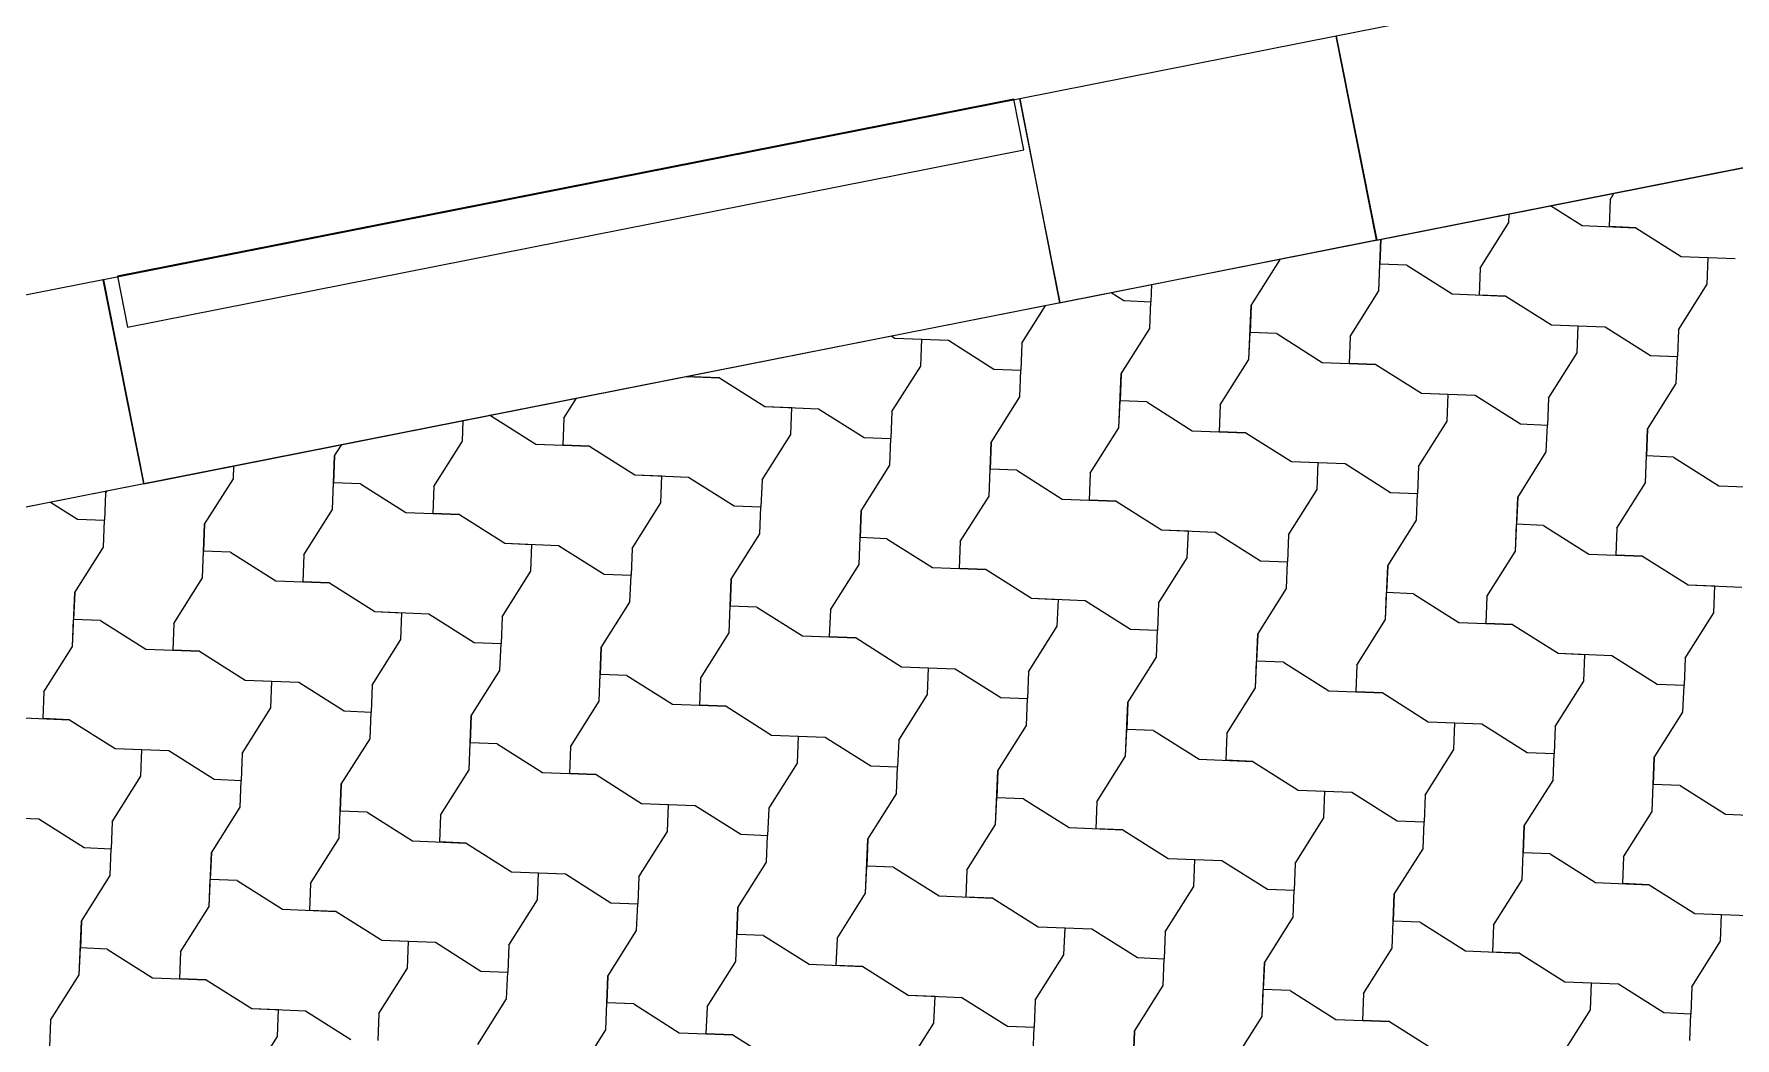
# Model space of a CAD drawing. Header units: metres. Extents: x -111189 to -108577, y -72951 to -72647.
# Drawn here: x -110740.584 to -110738.945, y -72943.658 to -72942.692 of the extents above; entities that cross this region are included whole.
import ezdxf

# ---------------------------------------------------------------- set-up
doc = ezdxf.new("R2010")
doc.units = ezdxf.units.M
doc.header["$MEASUREMENT"] = 0
doc.set_wipeout_variables(frame=1)
doc.linetypes.add('Dot & Dashed', pattern=[0.670278, 0.3175, -0.176389, 0, -0.176389])
doc.linetypes.add('Wipeout_Contour', pattern=[1, 0, -1])
for name, color, linetype in [('Planta Piso -1_1_0', 7, 'Continuous'), ('Planta Piso -1_1_02 - PASSEIOS', 7, 'Continuous'), ('Planta Piso -1_1_07 - MUROS', 7, 'Continuous')]:
    doc.layers.add(name, color=color, linetype=linetype)

# ---------------------------------------------------------------- blocks, each defined once
blk = doc.blocks.new('*X139', base_point=(-110755.4355, -72968.689))
at = {"layer": 'Planta Piso -1_1_02 - PASSEIOS', "color": 253, "linetype": 'Continuous', "lineweight": 9, "ltscale": 1000}
for p, q in [((-110739.1228, -72942.8567), (-110739.0924, -72942.8759)), ((-110739.0655, -72942.8511), (-110739.0665, -72942.877)), ((-110739.0655, -72942.8511), (-110739.0665, -72942.877)), ((-110739.0655, -72942.8511), (-110739.0614, -72942.8446)), ((-110739.0655, -72942.8511), (-110739.0614, -72942.8446)), ((-110739.1906, -72942.9169), (-110739.163, -72942.8731)), ((-110739.1906, -72942.9169), (-110739.163, -72942.8731)), ((-110739.163, -72942.8731), (-110739.1627, -72942.8646)), ((-110739.163, -72942.8731), (-110739.1627, -72942.8646)), ((-110739.2882, -72942.9389), (-110739.2862, -72942.889)), ((-110739.2862, -72942.889), (-110739.2872, -72942.9131)), ((-110739.0924, -72942.8759), (-110739.0406, -72942.878)), ((-110739.0406, -72942.878), (-110739.0665, -72942.877)), ((-110739.0406, -72942.878), (-110738.9969, -72942.9056)), ((-110739.0406, -72942.878), (-110738.9969, -72942.9056)), ((-110738.9969, -72942.9056), (-110738.971, -72942.9066)), ((-110738.9969, -72942.9056), (-110738.9451, -72942.9077)), ((-110739.4113, -72942.953), (-110739.3837, -72942.9093)), ((-110739.4113, -72942.953), (-110739.3837, -72942.9093)), ((-110739.3837, -72942.9093), (-110739.3836, -72942.9082)), ((-110739.3837, -72942.9093), (-110739.3836, -72942.9082)), ((-110739.2882, -72942.9389), (-110739.2872, -72942.9131)), ((-110739.2613, -72942.9141), (-110739.2872, -72942.9131)), ((-110739.2613, -72942.9141), (-110739.2175, -72942.9417)), ((-110739.1906, -72942.9169), (-110739.1917, -72942.9428)), ((-110739.1906, -72942.9169), (-110739.1917, -72942.9428)), ((-110738.972, -72942.9325), (-110738.971, -72942.9066)), ((-110739.5072, -72942.9326), (-110739.5078, -72942.9492)), ((-110738.9997, -72942.9763), (-110738.972, -72942.9325)), ((-110739.632, -72942.9892), (-110739.609, -72942.9527)), ((-110739.5461, -72942.9403), (-110739.5337, -72942.9482)), ((-110739.5337, -72942.9482), (-110739.5078, -72942.9492)), ((-110739.5089, -72942.9751), (-110739.5078, -72942.9492)), ((-110739.5089, -72942.9751), (-110739.5078, -72942.9492)), ((-110739.4134, -72943.0048), (-110739.4113, -72942.953)), ((-110739.4113, -72942.953), (-110739.4123, -72942.9789)), ((-110739.3158, -72942.9827), (-110739.2882, -72942.9389)), ((-110739.3158, -72942.9827), (-110739.2882, -72942.9389)), ((-110739.2175, -72942.9417), (-110739.1658, -72942.9438)), ((-110739.1658, -72942.9438), (-110739.1917, -72942.9428)), ((-110739.1658, -72942.9438), (-110739.122, -72942.9714)), ((-110739.1658, -72942.9438), (-110739.122, -72942.9714)), ((-110739.122, -72942.9714), (-110739.0962, -72942.9725)), ((-110739.122, -72942.9714), (-110739.0703, -72942.9735)), ((-110739.7578, -72942.9821), (-110739.7544, -72942.9843)), ((-110739.7578, -72942.9821), (-110739.7544, -72942.9843)), ((-110739.7544, -72942.9843), (-110739.7285, -72942.9853)), ((-110739.7544, -72942.9843), (-110739.7026, -72942.9864)), ((-110739.7295, -72943.0112), (-110739.7285, -72942.9853)), ((-110739.7026, -72942.9864), (-110739.6589, -72943.014)), ((-110739.5365, -72943.0188), (-110739.5089, -72942.9751)), ((-110739.5365, -72943.0188), (-110739.5089, -72942.9751)), ((-110739.4134, -72943.0048), (-110739.4123, -72942.9789)), ((-110739.3865, -72942.9799), (-110739.4123, -72942.9789)), ((-110739.3865, -72942.9799), (-110739.3427, -72943.0076)), ((-110739.3158, -72942.9827), (-110739.3168, -72943.0086)), ((-110739.3158, -72942.9827), (-110739.3168, -72943.0086)), ((-110739.0972, -72942.9983), (-110739.0962, -72942.9725)), ((-110739.0703, -72942.9735), (-110739.0265, -72943.0011)), ((-110738.9997, -72942.9763), (-110739.0007, -72943.0021)), ((-110739.632, -72942.9892), (-110739.633, -72943.015)), ((-110739.1248, -72943.0421), (-110739.0972, -72942.9983)), ((-110739.0265, -72943.0011), (-110739.0007, -72943.0021)), ((-110739.0017, -72943.028), (-110739.0007, -72943.0021)), ((-110739.0017, -72943.028), (-110739.0007, -72943.0021)), ((-110739.9491, -72943.0199), (-110739.9492, -72943.0215)), ((-110739.9491, -72943.0199), (-110739.9492, -72943.0215)), ((-110739.7572, -72943.055), (-110739.7295, -72943.0112)), ((-110739.6589, -72943.014), (-110739.633, -72943.015)), ((-110739.634, -72943.0409), (-110739.633, -72943.015)), ((-110739.634, -72943.0409), (-110739.633, -72943.015)), ((-110739.5385, -72943.0706), (-110739.5365, -72943.0188)), ((-110739.5365, -72943.0188), (-110739.5375, -72943.0447)), ((-110739.441, -72943.0485), (-110739.4134, -72943.0048)), ((-110739.441, -72943.0485), (-110739.4134, -72943.0048)), ((-110739.3427, -72943.0076), (-110739.291, -72943.0096)), ((-110739.291, -72943.0096), (-110739.3168, -72943.0086)), ((-110739.291, -72943.0096), (-110739.2472, -72943.0372)), ((-110739.291, -72943.0096), (-110739.2472, -72943.0372)), ((-110739.9557, -72943.0212), (-110739.9233, -72943.0225)), ((-110739.9233, -72943.0225), (-110739.9492, -72943.0215)), ((-110739.9233, -72943.0225), (-110739.8795, -72943.0501)), ((-110739.9233, -72943.0225), (-110739.8795, -72943.0501)), ((-110739.0293, -72943.0718), (-110739.0017, -72943.028)), ((-110739.0293, -72943.0718), (-110739.0017, -72943.028)), ((-110740.0733, -72943.0614), (-110740.0611, -72943.042)), ((-110740.0733, -72943.0614), (-110740.0611, -72943.042)), ((-110739.8795, -72943.0501), (-110739.8537, -72943.0511)), ((-110739.8795, -72943.0501), (-110739.8278, -72943.0522)), ((-110739.8547, -72943.077), (-110739.8537, -72943.0511)), ((-110739.8278, -72943.0522), (-110739.784, -72943.0798)), ((-110739.6617, -72943.0846), (-110739.634, -72943.0409)), ((-110739.6617, -72943.0846), (-110739.634, -72943.0409)), ((-110739.5385, -72943.0706), (-110739.5375, -72943.0447)), ((-110739.5117, -72943.0457), (-110739.5375, -72943.0447)), ((-110739.5117, -72943.0457), (-110739.4679, -72943.0734)), ((-110739.441, -72943.0485), (-110739.442, -72943.0744)), ((-110739.441, -72943.0485), (-110739.442, -72943.0744)), ((-110739.2472, -72943.0372), (-110739.2214, -72943.0383)), ((-110739.2472, -72943.0372), (-110739.1955, -72943.0393)), ((-110739.2224, -72943.0641), (-110739.2214, -72943.0383)), ((-110739.1955, -72943.0393), (-110739.1517, -72943.0669)), ((-110739.1248, -72943.0421), (-110739.1259, -72943.0679)), ((-110740.1709, -72943.0834), (-110740.1701, -72943.0635)), ((-110740.1709, -72943.0834), (-110740.1701, -72943.0635)), ((-110740.144, -72943.0586), (-110740.145, -72943.0586)), ((-110740.144, -72943.0586), (-110740.1002, -72943.0862)), ((-110740.0733, -72943.0614), (-110740.0743, -72943.0873)), ((-110740.0733, -72943.0614), (-110740.0743, -72943.0873)), ((-110739.7572, -72943.055), (-110739.7582, -72943.0808)), ((-110739.25, -72943.1079), (-110739.2224, -72943.0641)), ((-110739.1517, -72943.0669), (-110739.1259, -72943.0679)), ((-110739.1269, -72943.0938), (-110739.1259, -72943.0679)), ((-110739.1269, -72943.0938), (-110739.1259, -72943.0679)), ((-110740.1985, -72943.1272), (-110740.1709, -72943.0834)), ((-110740.1985, -72943.1272), (-110740.1709, -72943.0834)), ((-110740.1002, -72943.0862), (-110740.0485, -72943.0883)), ((-110739.8823, -72943.1208), (-110739.8547, -72943.077)), ((-110739.784, -72943.0798), (-110739.7582, -72943.0808)), ((-110739.7592, -72943.1067), (-110739.7582, -72943.0808)), ((-110739.7592, -72943.1067), (-110739.7582, -72943.0808)), ((-110739.6637, -72943.1364), (-110739.6617, -72943.0846)), ((-110739.6617, -72943.0846), (-110739.6627, -72943.1105)), ((-110739.5662, -72943.1143), (-110739.5385, -72943.0706)), ((-110739.5662, -72943.1143), (-110739.5385, -72943.0706)), ((-110739.4679, -72943.0734), (-110739.4162, -72943.0754)), ((-110739.4162, -72943.0754), (-110739.442, -72943.0744)), ((-110739.4162, -72943.0754), (-110739.3724, -72943.103)), ((-110739.4162, -72943.0754), (-110739.3724, -72943.103)), ((-110739.0314, -72943.1235), (-110739.0293, -72943.0718)), ((-110739.0293, -72943.0718), (-110739.0304, -72943.0976)), ((-110740.296, -72943.1492), (-110740.294, -72943.0975)), ((-110740.294, -72943.0975), (-110740.295, -72943.1234)), ((-110740.294, -72943.0975), (-110740.2871, -72943.0866)), ((-110740.294, -72943.0975), (-110740.2871, -72943.0866)), ((-110740.0485, -72943.0883), (-110740.0743, -72943.0873)), ((-110740.0485, -72943.0883), (-110740.0047, -72943.1159)), ((-110740.0485, -72943.0883), (-110740.0047, -72943.1159)), ((-110739.1545, -72943.1376), (-110739.1269, -72943.0938)), ((-110739.1545, -72943.1376), (-110739.1269, -72943.0938)), ((-110739.0314, -72943.1235), (-110739.0304, -72943.0976)), ((-110739.0045, -72943.0987), (-110739.0304, -72943.0976)), ((-110739.0045, -72943.0987), (-110738.9607, -72943.1263)), ((-110740.3915, -72943.1196), (-110740.391, -72943.1071)), ((-110740.3915, -72943.1196), (-110740.391, -72943.1071)), ((-110740.0047, -72943.1159), (-110739.9789, -72943.1169)), ((-110740.0047, -72943.1159), (-110739.953, -72943.118)), ((-110739.9799, -72943.1428), (-110739.9789, -72943.1169)), ((-110739.953, -72943.118), (-110739.9092, -72943.1456)), ((-110739.7868, -72943.1505), (-110739.7592, -72943.1067)), ((-110739.7868, -72943.1505), (-110739.7592, -72943.1067)), ((-110739.6637, -72943.1364), (-110739.6627, -72943.1105)), ((-110739.6368, -72943.1115), (-110739.6627, -72943.1105)), ((-110739.6368, -72943.1115), (-110739.5931, -72943.1392)), ((-110739.5662, -72943.1143), (-110739.5672, -72943.1402)), ((-110739.5662, -72943.1143), (-110739.5672, -72943.1402)), ((-110739.3724, -72943.103), (-110739.3465, -72943.1041)), ((-110739.3724, -72943.103), (-110739.3207, -72943.1051)), ((-110739.3476, -72943.1299), (-110739.3465, -72943.1041)), ((-110739.3207, -72943.1051), (-110739.2769, -72943.1327)), ((-110739.25, -72943.1079), (-110739.251, -72943.1338)), ((-110740.5147, -72943.1336), (-110740.5157, -72943.1595)), ((-110740.5147, -72943.1336), (-110740.5132, -72943.1312)), ((-110740.4192, -72943.1633), (-110740.3915, -72943.1196)), ((-110740.4192, -72943.1633), (-110740.3915, -72943.1196)), ((-110740.296, -72943.1492), (-110740.295, -72943.1234)), ((-110740.2692, -72943.1244), (-110740.295, -72943.1234)), ((-110740.2692, -72943.1244), (-110740.2254, -72943.152)), ((-110740.1985, -72943.1272), (-110740.1995, -72943.1531)), ((-110740.1985, -72943.1272), (-110740.1995, -72943.1531)), ((-110739.8823, -72943.1208), (-110739.8834, -72943.1466)), ((-110739.3752, -72943.1737), (-110739.3476, -72943.1299)), ((-110739.2769, -72943.1327), (-110739.251, -72943.1338)), ((-110739.2521, -72943.1596), (-110739.251, -72943.1338)), ((-110739.2521, -72943.1596), (-110739.251, -72943.1338)), ((-110739.059, -72943.1673), (-110739.0314, -72943.1235)), ((-110739.059, -72943.1673), (-110739.0314, -72943.1235)), ((-110738.9607, -72943.1263), (-110738.909, -72943.1283)), ((-110740.5676, -72943.142), (-110740.5416, -72943.1585)), ((-110740.3237, -72943.193), (-110740.296, -72943.1492)), ((-110740.3237, -72943.193), (-110740.296, -72943.1492)), ((-110740.0075, -72943.1866), (-110739.9799, -72943.1428)), ((-110739.9092, -72943.1456), (-110739.8834, -72943.1466)), ((-110739.8844, -72943.1725), (-110739.8834, -72943.1466)), ((-110739.8844, -72943.1725), (-110739.8834, -72943.1466)), ((-110739.7889, -72943.2022), (-110739.7868, -72943.1505)), ((-110739.7868, -72943.1505), (-110739.7879, -72943.1763)), ((-110739.6914, -72943.1801), (-110739.6637, -72943.1364)), ((-110739.6914, -72943.1801), (-110739.6637, -72943.1364)), ((-110739.5931, -72943.1392), (-110739.5413, -72943.1412)), ((-110739.5413, -72943.1412), (-110739.5672, -72943.1402)), ((-110739.5413, -72943.1412), (-110739.4976, -72943.1689)), ((-110739.5413, -72943.1412), (-110739.4976, -72943.1689)), ((-110739.1566, -72943.1893), (-110739.1545, -72943.1376)), ((-110739.1545, -72943.1376), (-110739.1555, -72943.1634)), ((-110740.5416, -72943.1585), (-110740.5157, -72943.1595)), ((-110740.5167, -72943.1854), (-110740.5157, -72943.1595)), ((-110740.5167, -72943.1854), (-110740.5157, -72943.1595)), ((-110740.4212, -72943.2151), (-110740.4192, -72943.1633)), ((-110740.4192, -72943.1633), (-110740.4202, -72943.1892)), ((-110740.2254, -72943.152), (-110740.1737, -72943.1541)), ((-110740.1737, -72943.1541), (-110740.1995, -72943.1531)), ((-110740.1737, -72943.1541), (-110740.1299, -72943.1817)), ((-110740.1737, -72943.1541), (-110740.1299, -72943.1817)), ((-110739.2797, -72943.2034), (-110739.2521, -72943.1596)), ((-110739.2797, -72943.2034), (-110739.2521, -72943.1596)), ((-110739.1566, -72943.1893), (-110739.1555, -72943.1634)), ((-110739.1297, -72943.1645), (-110739.1555, -72943.1634)), ((-110739.1297, -72943.1645), (-110739.0859, -72943.1921)), ((-110739.059, -72943.1673), (-110739.0601, -72943.1931)), ((-110739.059, -72943.1673), (-110739.0601, -72943.1931)), ((-110740.1299, -72943.1817), (-110740.104, -72943.1828)), ((-110740.1299, -72943.1817), (-110740.0782, -72943.1838)), ((-110740.1051, -72943.2086), (-110740.104, -72943.1828)), ((-110740.0782, -72943.1838), (-110740.0344, -72943.2114)), ((-110739.912, -72943.2163), (-110739.8844, -72943.1725)), ((-110739.912, -72943.2163), (-110739.8844, -72943.1725)), ((-110739.7889, -72943.2022), (-110739.7879, -72943.1763)), ((-110739.762, -72943.1773), (-110739.7879, -72943.1763)), ((-110739.762, -72943.1773), (-110739.7182, -72943.205)), ((-110739.6914, -72943.1801), (-110739.6924, -72943.206)), ((-110739.6914, -72943.1801), (-110739.6924, -72943.206)), ((-110739.4976, -72943.1689), (-110739.4717, -72943.1699)), ((-110739.4976, -72943.1689), (-110739.4458, -72943.1709)), ((-110739.4727, -72943.1957), (-110739.4717, -72943.1699)), ((-110739.4458, -72943.1709), (-110739.4021, -72943.1985)), ((-110739.3752, -72943.1737), (-110739.3762, -72943.1996)), ((-110740.5443, -72943.2291), (-110740.5167, -72943.1854)), ((-110740.5443, -72943.2291), (-110740.5167, -72943.1854)), ((-110740.4212, -72943.2151), (-110740.4202, -72943.1892)), ((-110740.3943, -72943.1902), (-110740.4202, -72943.1892)), ((-110740.3943, -72943.1902), (-110740.3506, -72943.2178)), ((-110740.3237, -72943.193), (-110740.3247, -72943.2189)), ((-110740.3237, -72943.193), (-110740.3247, -72943.2189)), ((-110740.0075, -72943.1866), (-110740.0085, -72943.2124)), ((-110739.5004, -72943.2395), (-110739.4727, -72943.1957)), ((-110739.4021, -72943.1985), (-110739.3762, -72943.1996)), ((-110739.3772, -72943.2254), (-110739.3762, -72943.1996)), ((-110739.3772, -72943.2254), (-110739.3762, -72943.1996)), ((-110739.1842, -72943.2331), (-110739.1566, -72943.1893)), ((-110739.1842, -72943.2331), (-110739.1566, -72943.1893)), ((-110739.0859, -72943.1921), (-110739.0342, -72943.1941)), ((-110739.0342, -72943.1941), (-110739.0601, -72943.1931)), ((-110739.0342, -72943.1941), (-110738.9904, -72943.2218)), ((-110739.0342, -72943.1941), (-110738.9904, -72943.2218)), ((-110740.4489, -72943.2588), (-110740.4212, -72943.2151)), ((-110740.4489, -72943.2588), (-110740.4212, -72943.2151)), ((-110740.1327, -72943.2524), (-110740.1051, -72943.2086)), ((-110740.0344, -72943.2114), (-110740.0085, -72943.2124)), ((-110740.0096, -72943.2383), (-110740.0085, -72943.2124)), ((-110740.0096, -72943.2383), (-110740.0085, -72943.2124)), ((-110739.9141, -72943.268), (-110739.912, -72943.2163)), ((-110739.912, -72943.2163), (-110739.913, -72943.2421)), ((-110739.8165, -72943.2459), (-110739.7889, -72943.2022)), ((-110739.8165, -72943.2459), (-110739.7889, -72943.2022)), ((-110739.7182, -72943.205), (-110739.6665, -72943.207)), ((-110739.6665, -72943.207), (-110739.6924, -72943.206)), ((-110739.6665, -72943.207), (-110739.6227, -72943.2347)), ((-110739.6665, -72943.207), (-110739.6227, -72943.2347)), ((-110739.2817, -72943.2551), (-110739.2797, -72943.2034)), ((-110739.2797, -72943.2034), (-110739.2807, -72943.2292)), ((-110740.5464, -72943.2809), (-110740.5443, -72943.2291)), ((-110740.5443, -72943.2291), (-110740.5454, -72943.255)), ((-110740.3506, -72943.2178), (-110740.2988, -72943.2199)), ((-110740.2988, -72943.2199), (-110740.3247, -72943.2189)), ((-110740.2988, -72943.2199), (-110740.2551, -72943.2475)), ((-110740.2988, -72943.2199), (-110740.2551, -72943.2475)), ((-110739.4049, -72943.2692), (-110739.3772, -72943.2254)), ((-110739.4049, -72943.2692), (-110739.3772, -72943.2254)), ((-110739.2817, -72943.2551), (-110739.2807, -72943.2292)), ((-110739.2549, -72943.2303), (-110739.2807, -72943.2292)), ((-110739.2549, -72943.2303), (-110739.2111, -72943.2579)), ((-110739.1842, -72943.2331), (-110739.1852, -72943.2589)), ((-110739.1842, -72943.2331), (-110739.1852, -72943.2589)), ((-110738.9904, -72943.2218), (-110738.9646, -72943.2228)), ((-110738.9904, -72943.2218), (-110738.9387, -72943.2238)), ((-110738.9656, -72943.2487), (-110738.9646, -72943.2228)), ((-110740.2551, -72943.2475), (-110740.2292, -72943.2486)), ((-110740.2551, -72943.2475), (-110740.2033, -72943.2496)), ((-110740.2302, -72943.2744), (-110740.2292, -72943.2486)), ((-110740.2033, -72943.2496), (-110740.1596, -72943.2772)), ((-110740.0372, -72943.2821), (-110740.0096, -72943.2383)), ((-110740.0372, -72943.2821), (-110740.0096, -72943.2383)), ((-110739.9141, -72943.268), (-110739.913, -72943.2421)), ((-110739.8872, -72943.2431), (-110739.913, -72943.2421)), ((-110739.8872, -72943.2431), (-110739.8434, -72943.2708)), ((-110739.8165, -72943.2459), (-110739.8176, -72943.2718)), ((-110739.8165, -72943.2459), (-110739.8176, -72943.2718)), ((-110739.6227, -72943.2347), (-110739.5969, -72943.2357)), ((-110739.6227, -72943.2347), (-110739.571, -72943.2367)), ((-110739.5979, -72943.2615), (-110739.5969, -72943.2357)), ((-110739.571, -72943.2367), (-110739.5273, -72943.2643)), ((-110739.5004, -72943.2395), (-110739.5014, -72943.2654)), ((-110738.9932, -72943.2924), (-110738.9656, -72943.2487)), ((-110740.5464, -72943.2809), (-110740.5454, -72943.255)), ((-110740.5195, -72943.256), (-110740.5454, -72943.255)), ((-110740.5195, -72943.256), (-110740.4757, -72943.2837)), ((-110740.4489, -72943.2588), (-110740.4499, -72943.2847)), ((-110740.4489, -72943.2588), (-110740.4499, -72943.2847)), ((-110740.1327, -72943.2524), (-110740.1337, -72943.2782)), ((-110739.6255, -72943.3053), (-110739.5979, -72943.2615)), ((-110739.5273, -72943.2643), (-110739.5014, -72943.2654)), ((-110739.5024, -72943.2912), (-110739.5014, -72943.2654)), ((-110739.5024, -72943.2912), (-110739.5014, -72943.2654)), ((-110739.3094, -72943.2989), (-110739.2817, -72943.2551)), ((-110739.3094, -72943.2989), (-110739.2817, -72943.2551)), ((-110739.2111, -72943.2579), (-110739.1594, -72943.26)), ((-110739.1594, -72943.26), (-110739.1852, -72943.2589)), ((-110739.1594, -72943.26), (-110739.1156, -72943.2876)), ((-110739.1594, -72943.26), (-110739.1156, -72943.2876)), ((-110740.574, -72943.3246), (-110740.5464, -72943.2809)), ((-110740.574, -72943.3246), (-110740.5464, -72943.2809)), ((-110740.2579, -72943.3182), (-110740.2302, -72943.2744)), ((-110740.1596, -72943.2772), (-110740.1337, -72943.2782)), ((-110740.1347, -72943.3041), (-110740.1337, -72943.2782)), ((-110740.1347, -72943.3041), (-110740.1337, -72943.2782)), ((-110740.0393, -72943.3338), (-110740.0372, -72943.2821)), ((-110740.0372, -72943.2821), (-110740.0382, -72943.3079)), ((-110739.9417, -72943.3118), (-110739.9141, -72943.268)), ((-110739.9417, -72943.3118), (-110739.9141, -72943.268)), ((-110739.8434, -72943.2708), (-110739.7917, -72943.2728)), ((-110739.7917, -72943.2728), (-110739.8176, -72943.2718)), ((-110739.7917, -72943.2728), (-110739.7479, -72943.3005)), ((-110739.7917, -72943.2728), (-110739.7479, -72943.3005)), ((-110739.4069, -72943.3209), (-110739.4049, -72943.2692)), ((-110739.4049, -72943.2692), (-110739.4059, -72943.2951)), ((-110740.4757, -72943.2837), (-110740.424, -72943.2857)), ((-110740.424, -72943.2857), (-110740.4499, -72943.2847)), ((-110740.424, -72943.2857), (-110740.3803, -72943.3133)), ((-110740.424, -72943.2857), (-110740.3803, -72943.3133)), ((-110739.5301, -72943.335), (-110739.5024, -72943.2912)), ((-110739.5301, -72943.335), (-110739.5024, -72943.2912)), ((-110739.4069, -72943.3209), (-110739.4059, -72943.2951)), ((-110739.38, -72943.2961), (-110739.4059, -72943.2951)), ((-110739.38, -72943.2961), (-110739.3363, -72943.3237)), ((-110739.3094, -72943.2989), (-110739.3104, -72943.3247)), ((-110739.3094, -72943.2989), (-110739.3104, -72943.3247)), ((-110739.1156, -72943.2876), (-110739.0897, -72943.2886)), ((-110739.1156, -72943.2876), (-110739.0639, -72943.2896)), ((-110739.0908, -72943.3145), (-110739.0897, -72943.2886)), ((-110739.0639, -72943.2896), (-110739.0201, -72943.3173)), ((-110738.9932, -72943.2924), (-110738.9942, -72943.3183)), ((-110740.3803, -72943.3133), (-110740.3544, -72943.3144)), ((-110740.3803, -72943.3133), (-110740.3285, -72943.3154)), ((-110740.3554, -72943.3402), (-110740.3544, -72943.3144)), ((-110740.3285, -72943.3154), (-110740.2848, -72943.343)), ((-110740.1624, -72943.3479), (-110740.1347, -72943.3041)), ((-110740.1624, -72943.3479), (-110740.1347, -72943.3041)), ((-110740.0393, -72943.3338), (-110740.0382, -72943.3079)), ((-110740.0124, -72943.309), (-110740.0382, -72943.3079)), ((-110740.0124, -72943.309), (-110739.9686, -72943.3366)), ((-110739.9417, -72943.3118), (-110739.9427, -72943.3376)), ((-110739.9417, -72943.3118), (-110739.9427, -72943.3376)), ((-110739.7479, -72943.3005), (-110739.7221, -72943.3015)), ((-110739.7479, -72943.3005), (-110739.6962, -72943.3025)), ((-110739.7231, -72943.3274), (-110739.7221, -72943.3015)), ((-110739.6962, -72943.3025), (-110739.6524, -72943.3302)), ((-110739.6255, -72943.3053), (-110739.6266, -72943.3312)), ((-110739.1184, -72943.3582), (-110739.0908, -72943.3145)), ((-110740.574, -72943.3246), (-110740.5751, -72943.3505)), ((-110740.574, -72943.3246), (-110740.5751, -72943.3505)), ((-110740.2579, -72943.3182), (-110740.2589, -72943.3441)), ((-110739.7507, -72943.3711), (-110739.7231, -72943.3274)), ((-110739.6524, -72943.3302), (-110739.6266, -72943.3312)), ((-110739.6276, -72943.357), (-110739.6266, -72943.3312)), ((-110739.6276, -72943.357), (-110739.6266, -72943.3312)), ((-110739.4346, -72943.3647), (-110739.4069, -72943.3209)), ((-110739.4346, -72943.3647), (-110739.4069, -72943.3209)), ((-110739.3363, -72943.3237), (-110739.2845, -72943.3258)), ((-110739.2845, -72943.3258), (-110739.3104, -72943.3247)), ((-110739.2845, -72943.3258), (-110739.2408, -72943.3534)), ((-110739.2845, -72943.3258), (-110739.2408, -72943.3534)), ((-110739.0201, -72943.3173), (-110738.9942, -72943.3183)), ((-110738.9953, -72943.3442), (-110738.9942, -72943.3183)), ((-110738.9953, -72943.3442), (-110738.9942, -72943.3183)), ((-110740.383, -72943.384), (-110740.3554, -72943.3402)), ((-110740.2848, -72943.343), (-110740.2589, -72943.3441)), ((-110740.2599, -72943.3699), (-110740.2589, -72943.3441)), ((-110740.2599, -72943.3699), (-110740.2589, -72943.3441)), ((-110740.1644, -72943.3996), (-110740.1624, -72943.3479)), ((-110740.1624, -72943.3479), (-110740.1634, -72943.3737)), ((-110740.0669, -72943.3776), (-110740.0393, -72943.3338)), ((-110740.0669, -72943.3776), (-110740.0393, -72943.3338)), ((-110739.9686, -72943.3366), (-110739.9169, -72943.3386)), ((-110739.9169, -72943.3386), (-110739.9427, -72943.3376)), ((-110739.9169, -72943.3386), (-110739.8731, -72943.3663)), ((-110739.9169, -72943.3386), (-110739.8731, -72943.3663)), ((-110739.5321, -72943.3867), (-110739.5301, -72943.335)), ((-110739.5301, -72943.335), (-110739.5311, -72943.3609)), ((-110739.0229, -72943.3879), (-110738.9953, -72943.3442)), ((-110739.0229, -72943.3879), (-110738.9953, -72943.3442)), ((-110740.6009, -72943.3495), (-110740.5492, -72943.3515)), ((-110740.5492, -72943.3515), (-110740.5751, -72943.3505)), ((-110740.5492, -72943.3515), (-110740.5054, -72943.3791)), ((-110740.5492, -72943.3515), (-110740.5054, -72943.3791)), ((-110739.6552, -72943.4008), (-110739.6276, -72943.357)), ((-110739.6552, -72943.4008), (-110739.6276, -72943.357)), ((-110739.5321, -72943.3867), (-110739.5311, -72943.3609)), ((-110739.5052, -72943.3619), (-110739.5311, -72943.3609)), ((-110739.5052, -72943.3619), (-110739.4614, -72943.3895)), ((-110739.4346, -72943.3647), (-110739.4356, -72943.3905)), ((-110739.4346, -72943.3647), (-110739.4356, -72943.3905)), ((-110739.2408, -72943.3534), (-110739.2149, -72943.3544)), ((-110739.2408, -72943.3534), (-110739.1891, -72943.3554)), ((-110739.2159, -72943.3803), (-110739.2149, -72943.3544)), ((-110739.1891, -72943.3554), (-110739.1453, -72943.3831)), ((-110739.1184, -72943.3582), (-110739.1194, -72943.3841)), ((-110740.5054, -72943.3791), (-110740.4796, -72943.3802)), ((-110740.5054, -72943.3791), (-110740.4537, -72943.3812)), ((-110740.4806, -72943.406), (-110740.4796, -72943.3802)), ((-110740.2876, -72943.4137), (-110740.2599, -72943.3699)), ((-110740.2876, -72943.4137), (-110740.2599, -72943.3699)), ((-110740.1644, -72943.3996), (-110740.1634, -72943.3737)), ((-110740.1375, -72943.3748), (-110740.1634, -72943.3737)), ((-110740.1375, -72943.3748), (-110740.0938, -72943.4024)), ((-110740.0669, -72943.3776), (-110740.0679, -72943.4034)), ((-110740.0669, -72943.3776), (-110740.0679, -72943.4034)), ((-110739.8731, -72943.3663), (-110739.8472, -72943.3673)), ((-110739.8731, -72943.3663), (-110739.8214, -72943.3683)), ((-110739.8483, -72943.3932), (-110739.8472, -72943.3673)), ((-110739.8214, -72943.3683), (-110739.7776, -72943.396)), ((-110739.7507, -72943.3711), (-110739.7517, -72943.397)), ((-110739.2436, -72943.4241), (-110739.2159, -72943.3803)), ((-110740.4537, -72943.3812), (-110740.4099, -72943.4088)), ((-110740.383, -72943.384), (-110740.3841, -72943.4099)), ((-110739.8759, -72943.4369), (-110739.8483, -72943.3932)), ((-110739.7776, -72943.396), (-110739.7517, -72943.397)), ((-110739.7528, -72943.4228), (-110739.7517, -72943.397)), ((-110739.7528, -72943.4228), (-110739.7517, -72943.397)), ((-110739.5597, -72943.4305), (-110739.5321, -72943.3867)), ((-110739.5597, -72943.4305), (-110739.5321, -72943.3867)), ((-110739.4614, -72943.3895), (-110739.4097, -72943.3916)), ((-110739.4097, -72943.3916), (-110739.4356, -72943.3905)), ((-110739.4097, -72943.3916), (-110739.366, -72943.4192)), ((-110739.4097, -72943.3916), (-110739.366, -72943.4192)), ((-110739.1453, -72943.3831), (-110739.1194, -72943.3841)), ((-110739.1204, -72943.41), (-110739.1194, -72943.3841)), ((-110739.1204, -72943.41), (-110739.1194, -72943.3841)), ((-110739.025, -72943.4397), (-110739.0229, -72943.3879)), ((-110739.0229, -72943.3879), (-110739.0239, -72943.4138)), ((-110740.5082, -72943.4498), (-110740.4806, -72943.406)), ((-110740.4099, -72943.4088), (-110740.3841, -72943.4099)), ((-110740.3851, -72943.4357), (-110740.3841, -72943.4099)), ((-110740.3851, -72943.4357), (-110740.3841, -72943.4099)), ((-110740.2896, -72943.4654), (-110740.2876, -72943.4137)), ((-110740.2876, -72943.4137), (-110740.2886, -72943.4395)), ((-110740.1921, -72943.4434), (-110740.1644, -72943.3996)), ((-110740.1921, -72943.4434), (-110740.1644, -72943.3996)), ((-110740.0938, -72943.4024), (-110740.042, -72943.4044)), ((-110740.042, -72943.4044), (-110740.0679, -72943.4034)), ((-110740.042, -72943.4044), (-110739.9983, -72943.4321)), ((-110740.042, -72943.4044), (-110739.9983, -72943.4321)), ((-110739.6573, -72943.4525), (-110739.6552, -72943.4008)), ((-110739.6552, -72943.4008), (-110739.6563, -72943.4267)), ((-110739.1481, -72943.4537), (-110739.1204, -72943.41)), ((-110739.1481, -72943.4537), (-110739.1204, -72943.41)), ((-110739.025, -72943.4397), (-110739.0239, -72943.4138)), ((-110738.9981, -72943.4148), (-110739.0239, -72943.4138)), ((-110739.7804, -72943.4666), (-110739.7528, -72943.4228)), ((-110739.7804, -72943.4666), (-110739.7528, -72943.4228)), ((-110739.6573, -72943.4525), (-110739.6563, -72943.4267)), ((-110739.6304, -72943.4277), (-110739.6563, -72943.4267)), ((-110739.6304, -72943.4277), (-110739.5866, -72943.4553)), ((-110739.366, -72943.4192), (-110739.3401, -72943.4202)), ((-110739.366, -72943.4192), (-110739.3142, -72943.4213)), ((-110739.3411, -72943.4461), (-110739.3401, -72943.4202)), ((-110739.3142, -72943.4213), (-110739.2705, -72943.4489)), ((-110739.2436, -72943.4241), (-110739.2446, -72943.4499)), ((-110738.9981, -72943.4148), (-110738.9543, -72943.4425)), ((-110740.6306, -72943.445), (-110740.5789, -72943.447)), ((-110740.4127, -72943.4795), (-110740.3851, -72943.4357)), ((-110740.4127, -72943.4795), (-110740.3851, -72943.4357)), ((-110740.2896, -72943.4654), (-110740.2886, -72943.4395)), ((-110740.2627, -72943.4406), (-110740.2886, -72943.4395)), ((-110740.2627, -72943.4406), (-110740.219, -72943.4682)), ((-110740.1921, -72943.4434), (-110740.1931, -72943.4692)), ((-110740.1921, -72943.4434), (-110740.1931, -72943.4692)), ((-110739.9983, -72943.4321), (-110739.9724, -72943.4331)), ((-110739.9983, -72943.4321), (-110739.9466, -72943.4341)), ((-110739.9734, -72943.459), (-110739.9724, -72943.4331)), ((-110739.9466, -72943.4341), (-110739.9028, -72943.4618)), ((-110739.8759, -72943.4369), (-110739.8769, -72943.4628)), ((-110739.5597, -72943.4305), (-110739.5608, -72943.4564)), ((-110739.5597, -72943.4305), (-110739.5608, -72943.4564)), ((-110739.3688, -72943.4899), (-110739.3411, -72943.4461)), ((-110739.0526, -72943.4834), (-110739.025, -72943.4397)), ((-110739.0526, -72943.4834), (-110739.025, -72943.4397)), ((-110738.9543, -72943.4425), (-110738.9026, -72943.4445)), ((-110740.5789, -72943.447), (-110740.5351, -72943.4746)), ((-110740.5082, -72943.4498), (-110740.5093, -72943.4757)), ((-110740.0011, -72943.5027), (-110739.9734, -72943.459)), ((-110739.9028, -72943.4618), (-110739.8769, -72943.4628)), ((-110739.878, -72943.4887), (-110739.8769, -72943.4628)), ((-110739.878, -72943.4887), (-110739.8769, -72943.4628)), ((-110739.6849, -72943.4963), (-110739.6573, -72943.4525)), ((-110739.6849, -72943.4963), (-110739.6573, -72943.4525)), ((-110739.5866, -72943.4553), (-110739.5349, -72943.4574)), ((-110739.5349, -72943.4574), (-110739.5608, -72943.4564)), ((-110739.5349, -72943.4574), (-110739.4911, -72943.485)), ((-110739.5349, -72943.4574), (-110739.4911, -72943.485)), ((-110739.2705, -72943.4489), (-110739.2446, -72943.4499)), ((-110739.2456, -72943.4758), (-110739.2446, -72943.4499)), ((-110739.2456, -72943.4758), (-110739.2446, -72943.4499)), ((-110739.1501, -72943.5055), (-110739.1481, -72943.4537)), ((-110739.1481, -72943.4537), (-110739.1491, -72943.4796)), ((-110740.5351, -72943.4746), (-110740.5093, -72943.4757)), ((-110740.5103, -72943.5015), (-110740.5093, -72943.4757)), ((-110740.5103, -72943.5015), (-110740.5093, -72943.4757)), ((-110740.3172, -72943.5092), (-110740.2896, -72943.4654)), ((-110740.3172, -72943.5092), (-110740.2896, -72943.4654)), ((-110740.219, -72943.4682), (-110740.1672, -72943.4703)), ((-110740.1672, -72943.4703), (-110740.1931, -72943.4692)), ((-110740.1672, -72943.4703), (-110740.1235, -72943.4979)), ((-110740.1672, -72943.4703), (-110740.1235, -72943.4979)), ((-110739.7825, -72943.5183), (-110739.7804, -72943.4666)), ((-110739.7804, -72943.4666), (-110739.7814, -72943.4925)), ((-110739.2733, -72943.5195), (-110739.2456, -72943.4758)), ((-110739.2733, -72943.5195), (-110739.2456, -72943.4758)), ((-110740.4148, -72943.5312), (-110740.4127, -72943.4795)), ((-110740.4127, -72943.4795), (-110740.4138, -72943.5054)), ((-110739.9056, -72943.5324), (-110739.878, -72943.4887)), ((-110739.9056, -72943.5324), (-110739.878, -72943.4887)), ((-110739.7825, -72943.5183), (-110739.7814, -72943.4925)), ((-110739.7556, -72943.4935), (-110739.7814, -72943.4925)), ((-110739.7556, -72943.4935), (-110739.7118, -72943.5211)), ((-110739.4911, -72943.485), (-110739.4653, -72943.486)), ((-110739.4911, -72943.485), (-110739.4394, -72943.4871)), ((-110739.4663, -72943.5119), (-110739.4653, -72943.486)), ((-110739.4394, -72943.4871), (-110739.3956, -72943.5147)), ((-110739.3688, -72943.4899), (-110739.3698, -72943.5157)), ((-110739.1501, -72943.5055), (-110739.1491, -72943.4796)), ((-110739.1232, -72943.4806), (-110739.1491, -72943.4796)), ((-110739.1232, -72943.4806), (-110739.0795, -72943.5083)), ((-110739.0526, -72943.4834), (-110739.0536, -72943.5093)), ((-110739.0526, -72943.4834), (-110739.0536, -72943.5093)), ((-110740.5379, -72943.5453), (-110740.5103, -72943.5015)), ((-110740.5379, -72943.5453), (-110740.5103, -72943.5015)), ((-110740.4148, -72943.5312), (-110740.4138, -72943.5054)), ((-110740.3879, -72943.5064), (-110740.4138, -72943.5054)), ((-110740.3879, -72943.5064), (-110740.3441, -72943.534)), ((-110740.3172, -72943.5092), (-110740.3183, -72943.535)), ((-110740.3172, -72943.5092), (-110740.3183, -72943.535)), ((-110740.1235, -72943.4979), (-110740.0976, -72943.4989)), ((-110740.1235, -72943.4979), (-110740.0717, -72943.4999)), ((-110740.0986, -72943.5248), (-110740.0976, -72943.4989)), ((-110740.0717, -72943.4999), (-110740.028, -72943.5276)), ((-110740.0011, -72943.5027), (-110740.0021, -72943.5286)), ((-110739.6849, -72943.4963), (-110739.6859, -72943.5222)), ((-110739.6849, -72943.4963), (-110739.6859, -72943.5222)), ((-110739.4939, -72943.5557), (-110739.4663, -72943.5119)), ((-110739.1778, -72943.5492), (-110739.1501, -72943.5055)), ((-110739.1778, -72943.5492), (-110739.1501, -72943.5055)), ((-110739.0795, -72943.5083), (-110739.0278, -72943.5103)), ((-110739.0278, -72943.5103), (-110739.0536, -72943.5093)), ((-110739.0278, -72943.5103), (-110738.984, -72943.5379)), ((-110739.0278, -72943.5103), (-110738.984, -72943.5379)), ((-110740.1263, -72943.5685), (-110740.0986, -72943.5248)), ((-110740.028, -72943.5276), (-110740.0021, -72943.5286)), ((-110740.0031, -72943.5545), (-110740.0021, -72943.5286)), ((-110740.0031, -72943.5545), (-110740.0021, -72943.5286)), ((-110739.8101, -72943.5621), (-110739.7825, -72943.5183)), ((-110739.8101, -72943.5621), (-110739.7825, -72943.5183)), ((-110739.7118, -72943.5211), (-110739.6601, -72943.5232)), ((-110739.6601, -72943.5232), (-110739.6859, -72943.5222)), ((-110739.6601, -72943.5232), (-110739.6163, -72943.5508)), ((-110739.6601, -72943.5232), (-110739.6163, -72943.5508)), ((-110739.3956, -72943.5147), (-110739.3698, -72943.5157)), ((-110739.3708, -72943.5416), (-110739.3698, -72943.5157)), ((-110739.3708, -72943.5416), (-110739.3698, -72943.5157)), ((-110739.2753, -72943.5713), (-110739.2733, -72943.5195)), ((-110739.2733, -72943.5195), (-110739.2743, -72943.5454)), ((-110740.4424, -72943.575), (-110740.4148, -72943.5312)), ((-110740.4424, -72943.575), (-110740.4148, -72943.5312)), ((-110740.3441, -72943.534), (-110740.2924, -72943.5361)), ((-110740.2924, -72943.5361), (-110740.3183, -72943.535)), ((-110740.2924, -72943.5361), (-110740.2486, -72943.5637)), ((-110740.2924, -72943.5361), (-110740.2486, -72943.5637)), ((-110739.9076, -72943.5841), (-110739.9056, -72943.5324)), ((-110739.9056, -72943.5324), (-110739.9066, -72943.5583)), ((-110739.3984, -72943.5854), (-110739.3708, -72943.5416)), ((-110739.3984, -72943.5854), (-110739.3708, -72943.5416)), ((-110738.984, -72943.5379), (-110738.9581, -72943.539)), ((-110738.984, -72943.5379), (-110738.9323, -72943.54)), ((-110738.9591, -72943.5648), (-110738.9581, -72943.539)), ((-110740.54, -72943.597), (-110740.5379, -72943.5453)), ((-110740.5379, -72943.5453), (-110740.5389, -72943.5712)), ((-110740.0308, -72943.5982), (-110740.0031, -72943.5545)), ((-110740.0308, -72943.5982), (-110740.0031, -72943.5545)), ((-110739.9076, -72943.5841), (-110739.9066, -72943.5583)), ((-110739.8808, -72943.5593), (-110739.9066, -72943.5583)), ((-110739.8808, -72943.5593), (-110739.837, -72943.5869)), ((-110739.6163, -72943.5508), (-110739.5904, -72943.5518)), ((-110739.6163, -72943.5508), (-110739.5646, -72943.5529)), ((-110739.5915, -72943.5777), (-110739.5904, -72943.5518)), ((-110739.5646, -72943.5529), (-110739.5208, -72943.5805)), ((-110739.4939, -72943.5557), (-110739.495, -72943.5815)), ((-110739.2753, -72943.5713), (-110739.2743, -72943.5454)), ((-110739.2484, -72943.5464), (-110739.2743, -72943.5454)), ((-110739.2484, -72943.5464), (-110739.2047, -72943.5741)), ((-110739.1778, -72943.5492), (-110739.1788, -72943.5751)), ((-110739.1778, -72943.5492), (-110739.1788, -72943.5751)), ((-110740.54, -72943.597), (-110740.5389, -72943.5712)), ((-110740.5131, -72943.5722), (-110740.5389, -72943.5712)), ((-110740.5131, -72943.5722), (-110740.4693, -72943.5998)), ((-110740.4424, -72943.575), (-110740.4434, -72943.6008)), ((-110740.4424, -72943.575), (-110740.4434, -72943.6008)), ((-110740.2486, -72943.5637), (-110740.2228, -72943.5647)), ((-110740.2486, -72943.5637), (-110740.1969, -72943.5657)), ((-110740.2238, -72943.5906), (-110740.2228, -72943.5647)), ((-110740.1969, -72943.5657), (-110740.1531, -72943.5934)), ((-110740.1263, -72943.5685), (-110740.1273, -72943.5944)), ((-110739.8101, -72943.5621), (-110739.8111, -72943.588)), ((-110739.8101, -72943.5621), (-110739.8111, -72943.588)), ((-110739.6191, -72943.6215), (-110739.5915, -72943.5777)), ((-110739.3029, -72943.615), (-110739.2753, -72943.5713)), ((-110739.3029, -72943.615), (-110739.2753, -72943.5713)), ((-110739.2047, -72943.5741), (-110739.1529, -72943.5761)), ((-110739.1529, -72943.5761), (-110739.1788, -72943.5751)), ((-110739.1529, -72943.5761), (-110739.1092, -72943.6038)), ((-110739.1529, -72943.5761), (-110739.1092, -72943.6038)), ((-110738.9868, -72943.6086), (-110738.9591, -72943.5648)), ((-110740.2514, -72943.6344), (-110740.2238, -72943.5906)), ((-110740.1531, -72943.5934), (-110740.1273, -72943.5944)), ((-110739.9353, -72943.6279), (-110739.9076, -72943.5841)), ((-110739.9353, -72943.6279), (-110739.9076, -72943.5841)), ((-110739.837, -72943.5869), (-110739.7853, -72943.589)), ((-110739.7853, -72943.589), (-110739.8111, -72943.588)), ((-110739.7853, -72943.589), (-110739.7415, -72943.6166)), ((-110739.7853, -72943.589), (-110739.7415, -72943.6166)), ((-110739.5208, -72943.5805), (-110739.495, -72943.5815)), ((-110739.496, -72943.6074), (-110739.495, -72943.5815)), ((-110739.496, -72943.6074), (-110739.495, -72943.5815)), ((-110739.4005, -72943.6371), (-110739.3984, -72943.5854)), ((-110739.3984, -72943.5854), (-110739.3995, -72943.6112)), ((-110740.5676, -72943.6408), (-110740.54, -72943.597)), ((-110740.5676, -72943.6408), (-110740.54, -72943.597)), ((-110740.4693, -72943.5998), (-110740.4176, -72943.6019)), ((-110740.4176, -72943.6019), (-110740.4434, -72943.6008)), ((-110740.4176, -72943.6019), (-110740.3738, -72943.6295)), ((-110740.4176, -72943.6019), (-110740.3738, -72943.6295)), ((-110740.1283, -72943.6203), (-110740.1273, -72943.5944)), ((-110740.1283, -72943.6203), (-110740.1273, -72943.5944)), ((-110740.0328, -72943.65), (-110740.0308, -72943.5982)), ((-110740.0308, -72943.5982), (-110740.0318, -72943.6241)), ((-110739.5236, -72943.6512), (-110739.496, -72943.6074)), ((-110739.5236, -72943.6512), (-110739.496, -72943.6074)), ((-110739.1092, -72943.6038), (-110739.0833, -72943.6048)), ((-110739.1092, -72943.6038), (-110739.0574, -72943.6058)), ((-110739.0843, -72943.6306), (-110739.0833, -72943.6048)), ((-110739.0574, -72943.6058), (-110739.0137, -72943.6334)), ((-110738.9868, -72943.6086), (-110738.9878, -72943.6345)), ((-110740.1559, -72943.664), (-110740.1283, -72943.6203)), ((-110740.1559, -72943.664), (-110740.1283, -72943.6203)), ((-110740.0328, -72943.65), (-110740.0318, -72943.6241)), ((-110740.0059, -72943.6251), (-110740.0318, -72943.6241)), ((-110740.0059, -72943.6251), (-110739.9622, -72943.6528)), ((-110739.7415, -72943.6166), (-110739.7156, -72943.6177)), ((-110739.7415, -72943.6166), (-110739.6898, -72943.6187)), ((-110739.7167, -72943.6435), (-110739.7156, -72943.6177)), ((-110739.6898, -72943.6187), (-110739.646, -72943.6463)), ((-110739.6191, -72943.6215), (-110739.6201, -72943.6473)), ((-110739.4005, -72943.6371), (-110739.3995, -72943.6112)), ((-110739.3736, -72943.6122), (-110739.3995, -72943.6112)), ((-110739.3736, -72943.6122), (-110739.3298, -72943.6399)), ((-110739.3029, -72943.615), (-110739.304, -72943.6409)), ((-110739.3029, -72943.615), (-110739.304, -72943.6409)), ((-110740.5676, -72943.6408), (-110740.5686, -72943.6667)), ((-110740.5676, -72943.6408), (-110740.5686, -72943.6667)), ((-110740.3738, -72943.6295), (-110740.348, -72943.6305)), ((-110740.3738, -72943.6295), (-110740.3221, -72943.6316)), ((-110740.349, -72943.6564), (-110740.348, -72943.6305)), ((-110740.3221, -72943.6316), (-110740.2783, -72943.6592)), ((-110740.2514, -72943.6344), (-110740.2525, -72943.6602)), ((-110739.9353, -72943.6279), (-110739.9363, -72943.6538)), ((-110739.9353, -72943.6279), (-110739.9363, -72943.6538)), ((-110739.4281, -72943.6808), (-110739.4005, -72943.6371)), ((-110739.4281, -72943.6808), (-110739.4005, -72943.6371)), ((-110739.3298, -72943.6399), (-110739.2781, -72943.6419)), ((-110739.2781, -72943.6419), (-110739.304, -72943.6409)), ((-110739.2781, -72943.6419), (-110739.2343, -72943.6696)), ((-110739.2781, -72943.6419), (-110739.2343, -72943.6696)), ((-110739.112, -72943.6744), (-110739.0843, -72943.6306)), ((-110739.0137, -72943.6334), (-110738.9878, -72943.6345)), ((-110738.9888, -72943.6603), (-110738.9878, -72943.6345)), ((-110738.9888, -72943.6603), (-110738.9878, -72943.6345)), ((-110740.3766, -72943.7002), (-110740.349, -72943.6564)), ((-110740.0604, -72943.6937), (-110740.0328, -72943.65)), ((-110740.0604, -72943.6937), (-110740.0328, -72943.65)), ((-110739.9622, -72943.6528), (-110739.9104, -72943.6548)), ((-110739.9104, -72943.6548), (-110739.9363, -72943.6538)), ((-110739.9104, -72943.6548), (-110739.8667, -72943.6824)), ((-110739.9104, -72943.6548), (-110739.8667, -72943.6824)), ((-110739.7443, -72943.6873), (-110739.7167, -72943.6435)), ((-110739.646, -72943.6463), (-110739.6201, -72943.6473)), ((-110739.6212, -72943.6732), (-110739.6201, -72943.6473)), ((-110739.6212, -72943.6732), (-110739.6201, -72943.6473)), ((-110739.5257, -72943.7029), (-110739.5236, -72943.6512)), ((-110739.5236, -72943.6512), (-110739.5246, -72943.677))]:
    blk.add_line(p, q, dxfattribs=at)

msp = doc.modelspace()

# ---------------------------------------------------------------- wipeouts: each hides what was drawn before it
at = {"color": 254, "linetype": 'Wipeout_Contour', "lineweight": 0, "ltscale": 1856403.940493357}
msp.add_wipeout([(-110746.6508, -72944.3431), (-110746.6508, -72945.8061), (-110744.0476, -72945.2887), (-110740.2322, -72944.5303), (-110739.0325, -72944.2918), (-110727.7187, -72942.043), (-110724.0295, -72941.3098), (-110721.2326, -72940.7538), (-110721.2326, -72939.3245), (-110724.3019, -72939.9305), (-110727.9937, -72940.6594), (-110739.3087, -72942.8934), (-110740.5087, -72943.1304), (-110744.325, -72943.8839)], dxfattribs=at).dxf.layer = 'Planta Piso -1_1_02 - PASSEIOS'

# ---------------------------------------------------------------- next in the draw order: linework, layer by layer
at = {"layer": 'Planta Piso -1_1_02 - PASSEIOS', "color": 7, "linetype": 'Continuous', "lineweight": 13, "ltscale": 1000, "flags": 128}
msp.add_lwpolyline([(-110746.6508, -72944.3431), (-110744.325, -72943.8839), (-110740.5087, -72943.1304), (-110739.3087, -72942.8934), (-110727.9937, -72940.6594), (-110724.3019, -72939.9305), (-110721.2326, -72939.3245)], dxfattribs=at)
at = {"layer": 'Planta Piso -1_1_07 - MUROS', "color": 7, "linetype": 'Continuous', "lineweight": 13, "ltscale": 1000, "flags": 128}
for points in [[(-110739.3293, -72942.6937), (-110739.2901, -72942.8899), (-110724.5017, -72939.97), (-110724.5027, -72939.7663)], [(-110739.3293, -72942.6937), (-110739.634, -72942.7539), (-110739.5958, -72942.9502), (-110739.2904, -72942.8896)], [(-110739.5953, -72942.9501), (-110739.634, -72942.7539), (-110740.5166, -72942.9281), (-110740.4779, -72943.1244)], [(-110739.6302, -72942.8032), (-110739.6397, -72942.7542), (-110740.5031, -72942.9246), (-110740.4936, -72942.9737)], [(-110740.517, -72942.9281), (-110740.8218, -72942.9883), (-110740.783, -72943.1845), (-110740.4776, -72943.1242)]]:
    msp.add_lwpolyline(points, close=True, dxfattribs=at)

# ---------------------------------------------------------------- next in the draw order: block references
at = {"layer": 'Planta Piso -1_1_0', "color": 7, "linetype": 'Dot & Dashed', "lineweight": 13, "ltscale": 10}
msp.add_blockref('*X139', (-110755.4355, -72968.689), dxfattribs=at)

doc.saveas('drawing.dxf')
